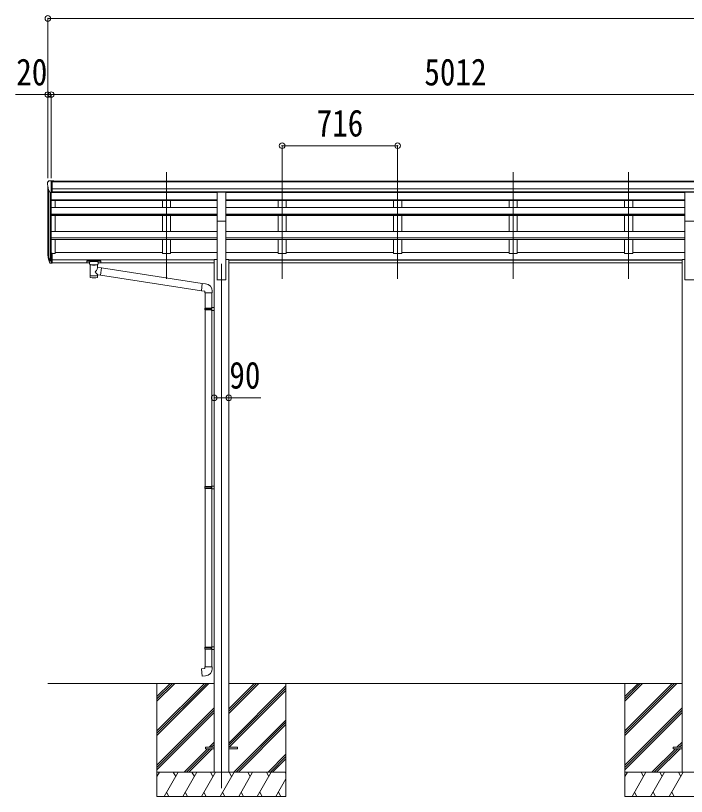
# Model space of a CAD drawing. Units: millimetres at full size. Extents: x -9783 to 9892, y -6828 to 6752.
# Drawn here: x -2870 to 1288, y -4128 to 710 of the extents above; entities that cross this region are included whole.
import ezdxf
from ezdxf.enums import TextEntityAlignment as Align

# ---------------------------------------------------------------- set-up
doc = ezdxf.new("R2010")
doc.units = ezdxf.units.MM
doc.header["$LTSCALE"] = 35
doc.header["$PDMODE"] = 32
doc.header["$PDSIZE"] = 35
for name, color, linetype, lineweight in [('0-0_0', 7, 'Continuous', 9), ('0-1_本体', 4, 'Continuous', 9), ('0-2_部品', 7, 'Continuous', 9), ('0-8_PARTS2', 2, 'Continuous', 9), ('0-A_寸法', 6, 'Continuous', 9)]:
    doc.layers.add(name, color=color, linetype=linetype, lineweight=lineweight)
doc.styles.add('ＭＳ ゴシック', font='')
doc.styles.get('ＭＳ ゴシック').set_extended_font_data('MS Gothic')

msp = doc.modelspace()

# ---------------------------------------------------------------- linework, layer by layer
at = {"layer": '0-0_0'}
for p, q in [((-2669.69, -3428.13), (-1638.89, -3428.13)), ((-1993.69, -3428.13), (-1993.69, -4128.13)), ((-1993.69, -3722.31), (-1699.51, -3428.13)), ((-1993.69, -3736.45), (-1685.37, -3428.13)), ((-1993.69, -3750.59), (-1671.22, -3428.13)), ((-1993.69, -3538.46), (-1883.36, -3428.13)), ((-1993.69, -3524.32), (-1897.5, -3428.13)), ((-1993.69, -3510.18), (-1911.64, -3428.13)), ((-1548.49, -3428.13), (1261.11, -3428.13)), ((-1548.49, -3613.76), (-1362.86, -3428.13)), ((-1548.49, -3599.62), (-1377, -3428.13)), ((-1548.49, -3585.48), (-1391.14, -3428.13)), ((-1193.69, -3428.13), (-1193.69, -4128.13)), ((906.31, -3428.13), (906.31, -4128.13)), ((906.31, -3722.31), (1200.49, -3428.13)), ((906.31, -3736.45), (1214.63, -3428.13)), ((906.31, -3750.59), (1228.78, -3428.13)), ((906.31, -3538.46), (1016.64, -3428.13)), ((906.31, -3524.32), (1002.5, -3428.13)), ((906.31, -3510.18), (988.36, -3428.13)), ((-1548.49, -3797.61), (-1193.69, -3442.81)), ((-1548.49, -3811.75), (-1193.69, -3456.95)), ((-1546.23, -3823.63), (-1193.69, -3471.1)), ((-1993.69, -3934.44), (-1638.89, -3579.64)), ((906.31, -3934.44), (1261.11, -3579.64)), ((-1993.69, -3948.58), (-1638.89, -3593.79)), ((-1993.69, -3962.73), (-1638.89, -3607.93)), ((906.31, -3948.58), (1261.11, -3593.79)), ((906.31, -3962.73), (1261.11, -3607.93)), ((-1516.88, -3978.13), (-1193.69, -3654.94)), ((-1502.74, -3978.13), (-1193.69, -3669.08)), ((-1488.59, -3978.13), (-1193.69, -3683.23)), ((-1670.75, -3823.63), (-1638.89, -3791.77)), ((-1656.6, -3823.63), (-1638.89, -3805.92)), ((-1642.46, -3823.63), (-1638.89, -3820.06)), ((1229.25, -3823.63), (1261.11, -3791.77)), ((1243.4, -3823.63), (1261.11, -3805.92)), ((1257.54, -3823.63), (1261.11, -3820.06)), ((-1825.25, -3978.13), (-1679.75, -3832.63)), ((-1811.1, -3978.13), (-1665.6, -3832.63)), ((-1796.96, -3978.13), (-1651.46, -3832.63)), ((-1304.75, -3978.13), (-1193.69, -3867.07)), ((1074.75, -3978.13), (1220.25, -3832.63)), ((1088.9, -3978.13), (1234.4, -3832.63)), ((1103.04, -3978.13), (1248.54, -3832.63)), ((-1290.6, -3978.13), (-1193.69, -3881.22)), ((-1276.46, -3978.13), (-1193.69, -3895.36)), ((-1193.69, -3978.13), (-1993.69, -3978.13)), ((-1993.69, -4005.63), (-1977.81, -3978.13)), ((-1948.94, -4128.13), (-1862.34, -3978.13)), ((-1877.34, -4004.11), (-1892.34, -3978.13)), ((-1833.47, -4128.13), (-1746.87, -3978.13)), ((-1761.87, -4004.11), (-1776.87, -3978.13)), ((-1718, -4128.13), (-1631.4, -3978.13)), ((-1646.4, -4004.11), (-1661.4, -3978.13)), ((-1602.53, -4128.13), (-1515.93, -3978.13)), ((-1530.93, -4004.11), (-1545.93, -3978.13)), ((-1487.06, -4128.13), (-1400.46, -3978.13)), ((-1415.46, -4004.11), (-1430.46, -3978.13)), ((-1371.59, -4128.13), (-1284.99, -3978.13)), ((-1314.99, -3978.13), (-1299.99, -4004.11)), ((-1199.52, -3978.13), (-1193.69, -3988.23)), ((1706.31, -3978.13), (906.31, -3978.13)), ((906.31, -4005.63), (922.19, -3978.13)), ((951.06, -4128.13), (1037.66, -3978.13)), ((1022.66, -4004.11), (1007.66, -3978.13)), ((1066.53, -4128.13), (1153.13, -3978.13)), ((1138.13, -4004.11), (1123.13, -3978.13)), ((1182, -4128.13), (1268.6, -3978.13)), ((1253.6, -4004.11), (1238.6, -3978.13)), ((-1256.12, -4128.13), (-1193.69, -4019.99)), ((-1933.94, -4102.15), (-1918.94, -4128.13)), ((-1818.47, -4102.15), (-1803.47, -4128.13)), ((-1703, -4102.15), (-1688, -4128.13)), ((-1587.53, -4102.15), (-1572.53, -4128.13)), ((-1472.06, -4102.15), (-1457.06, -4128.13)), ((-1356.59, -4102.15), (-1341.59, -4128.13)), ((-1241.12, -4102.15), (-1226.12, -4128.13)), ((966.06, -4102.15), (981.06, -4128.13)), ((1081.53, -4102.15), (1096.53, -4128.13)), ((1197, -4102.15), (1212, -4128.13)), ((-1993.69, -4128.13), (-1193.69, -4128.13)), ((906.31, -4128.13), (1706.31, -4128.13))]:
    msp.add_line(p, q, dxfattribs=at)
at = {"layer": '0-1_本体'}
for p, q in [((-2643.19, -315.15), (2345.81, -315.15)), ((-2643.19, -320.5), (2345.81, -320.5)), ((-2669.69, -767.27), (-2669.69, -351.9)), ((-2665.4, -370.7), (-2665.4, -789.27)), ((-2655.69, -386.06), (-2655.69, -807.27)), ((-2649.69, -386.53), (-2649.69, -762.84)), ((-2643.19, -364.03), (2355.81, -364.03)), ((-2643.19, -381.7), (2355.81, -381.7)), ((-1621.19, -384.07), (-2643.19, -384.07)), ((-2624.69, -384.07), (-2624.69, -387.22)), ((-1958.69, -387.22), (-1958.69, -384.07)), ((-1908.69, -387.22), (-1908.69, -384.07)), ((-1566.19, -384.07), (1278.81, -384.07)), ((-1242.69, -387.22), (-1242.69, -384.07)), ((-1192.69, -387.22), (-1192.69, -384.07)), ((-526.69, -387.22), (-526.69, -384.07)), ((-476.69, -387.22), (-476.69, -384.07)), ((189.31, -387.22), (189.31, -384.07)), ((239.31, -387.22), (239.31, -384.07)), ((905.31, -387.22), (905.31, -384.07)), ((955.31, -387.22), (955.31, -384.07)), ((-1621.19, -387.22), (-2649.69, -387.22)), ((-1621.19, -430.7), (-2649.69, -430.7)), ((-1621.19, -434.78), (-2649.69, -434.78)), ((-2624.69, -434.81), (-2624.69, -479.8)), ((-1958.69, -479.93), (-1958.69, -434.78)), ((-1908.69, -479.93), (-1908.69, -434.78)), ((-1566.19, -387.22), (1278.81, -387.22)), ((-1566.19, -430.7), (1278.81, -430.7)), ((-1566.19, -434.78), (1278.81, -434.78)), ((-1242.69, -479.93), (-1242.69, -434.78)), ((-1192.69, -479.93), (-1192.69, -434.78)), ((-526.69, -479.93), (-526.69, -434.78)), ((-476.69, -479.93), (-476.69, -434.78)), ((189.31, -479.93), (189.31, -434.78)), ((239.31, -479.93), (239.31, -434.78)), ((905.31, -479.93), (905.31, -434.78)), ((955.31, -479.93), (955.31, -434.78)), ((-1621.19, -479.93), (-2649.69, -479.93)), ((-1566.19, -479.93), (1278.81, -479.93)), ((-1621.19, -520.67), (-2649.69, -520.67)), ((-1621.19, -522.16), (-2649.69, -522.16)), ((-1621.19, -528.95), (-2649.69, -528.95)), ((-2624.69, -528.98), (-2624.69, -627.24)), ((-1958.69, -627.24), (-1958.69, -528.95)), ((-1908.69, -627.24), (-1908.69, -528.95)), ((-1621.19, -928.13), (-1621.19, -515.49)), ((-1566.19, -928.13), (-1566.19, -515.49)), ((-1566.19, -520.67), (1278.81, -520.67)), ((-1566.19, -522.16), (1278.81, -522.16)), ((-1566.19, -528.95), (1278.81, -528.95)), ((-1242.69, -627.24), (-1242.69, -528.95)), ((-1192.69, -627.24), (-1192.69, -528.95)), ((-526.69, -627.24), (-526.69, -528.95)), ((-476.69, -627.24), (-476.69, -528.95)), ((189.31, -627.24), (189.31, -528.95)), ((239.31, -627.24), (239.31, -528.95)), ((905.31, -627.24), (905.31, -528.95)), ((955.31, -627.24), (955.31, -528.95)), ((1278.81, -928.13), (1278.81, -515.49)), ((-1621.09, -627.24), (-2649.69, -627.24)), ((-1566.29, -627.24), (1278.81, -627.24)), ((-1621.02, -666.45), (-2649.69, -666.45)), ((-1621.11, -667.93), (-2649.69, -667.93)), ((-1566.35, -666.45), (1278.81, -666.45)), ((-1566.27, -667.93), (1278.81, -667.93)), ((-1621.09, -677.59), (-2649.69, -677.59)), ((-2624.69, -677.5), (-2624.69, -763.66)), ((-1958.69, -677.59), (-1958.69, -763.66)), ((-1908.69, -677.59), (-1908.69, -763.66)), ((-1566.29, -677.59), (1278.81, -677.59)), ((-1242.69, -677.59), (-1242.69, -763.66)), ((-1192.69, -677.59), (-1192.69, -763.66)), ((-526.69, -677.59), (-526.69, -763.66)), ((-476.69, -677.59), (-476.69, -763.66)), ((189.31, -677.59), (189.31, -763.66)), ((239.31, -677.59), (239.31, -763.66)), ((905.31, -677.59), (905.31, -763.66)), ((955.31, -677.59), (955.31, -763.66)), ((-2643.19, -763.66), (-2624.69, -763.66)), ((-2624.69, -758.86), (-1958.69, -758.86)), ((-1958.69, -763.66), (-1908.69, -763.66)), ((-1620.95, -758.86), (-1908.69, -758.86)), ((-1620.95, -758.86), (-1908.69, -758.86)), ((-1566.42, -758.86), (-1242.69, -758.86)), ((-1242.69, -763.66), (-1192.69, -763.66)), ((-526.69, -758.86), (-1192.69, -758.86)), ((-526.69, -763.66), (-476.69, -763.66)), ((189.31, -758.86), (-476.69, -758.86)), ((189.31, -763.66), (239.31, -763.66)), ((905.31, -758.86), (239.31, -758.86)), ((905.31, -763.66), (955.31, -763.66)), ((1278.81, -758.86), (955.31, -758.86)), ((-2643.19, -802.99), (-1638.89, -802.99)), ((-2643.19, -804.35), (-1638.89, -804.35)), ((-2643.19, -821.73), (-2411.69, -821.73)), ((-2357.69, -821.73), (-1638.89, -821.73)), ((-1638.89, -801.75), (-1621.19, -801.75)), ((-1638.89, -801.75), (-1638.89, -3978.13)), ((-1566.19, -801.75), (-1548.49, -801.75)), ((-1548.49, -801.75), (-1548.49, -3978.13)), ((-1548.49, -803.17), (1260.99, -803.17)), ((-1548.49, -804.55), (1261.11, -804.55)), ((-1548.49, -821.73), (1261.11, -821.73)), ((1261.11, -801.75), (1278.81, -801.75)), ((1261.11, -801.75), (1261.11, -3978.13)), ((-1621.45, -928.13), (-1566.45, -928.13)), ((1278.81, -928.13), (1333.81, -928.13))]:
    msp.add_line(p, q, dxfattribs=at)
at = {"layer": '0-2_部品'}
for p, q in [((-2671.69, -322.92), (-2671.69, -323.55)), ((-2664.78, -314.12), (-2668.84, -319.92)), ((-2661.69, -313.55), (-2664.02, -313.69)), ((-2661.69, -313.55), (-2643.19, -313.55)), ((-2649.69, -386.53), (-2649.69, -313.55)), ((-2643.19, -313.55), (-2633.19, -313.64)), ((-2643.19, -385.53), (-2643.19, -313.55)), ((-2633.19, -315.15), (-2633.19, -313.64)), ((-2657.31, -384.72), (-2666.59, -368.65)), ((-2649.69, -386.53), (-2654.9, -386.22)), ((-2643.19, -385.53), (-2649.69, -385.53)), ((-1621.19, -383.42), (-1566.19, -383.42)), ((-1621.19, -564.35), (-1621.19, -383.42)), ((-1566.19, -564.35), (-1566.19, -383.42)), ((1278.81, -383.42), (1333.81, -383.42)), ((1278.81, -564.35), (1278.81, -383.42)), ((-1621.19, -564.35), (-1566.19, -564.35)), ((1278.81, -564.35), (1333.81, -564.35)), ((-2649.69, -762.84), (-2649.69, -824.72)), ((-2643.19, -762.84), (-2649.69, -762.84)), ((-2643.19, -762.84), (-2643.19, -823.9)), ((-2667.29, -788.88), (-2657.13, -808.05)), ((-2656.12, -806.8), (-2665.87, -788.38)), ((-2664.71, -805.73), (-2657.13, -823.22)), ((-2649.69, -807.55), (-2654.82, -807.55)), ((-2649.69, -809.55), (-2654.53, -809.55)), ((-2643.19, -801.15), (-2649.69, -801.15)), ((-2643.19, -806.55), (-2649.69, -806.55)), ((-2428.19, -809.61), (-2428.19, -820.37)), ((-2428.19, -809.8), (-2428.19, -811.34)), ((-2426.19, -808.95), (-2343.19, -808.95)), ((-2426.19, -811.13), (-2343.19, -811.13)), ((-2426.19, -821.03), (-2411.69, -821.03)), ((-2411.69, -827.84), (-2411.69, -817.57)), ((-2357.69, -827.84), (-2357.69, -817.57)), ((-2357.69, -821.03), (-2343.19, -821.03)), ((-2341.19, -809.61), (-2341.19, -820.37)), ((-2649.69, -824.72), (-2654.53, -824.72)), ((-2643.19, -823.9), (-2649.69, -823.9)), ((-2407.59, -832.34), (-2407.6, -912.63)), ((-2361.79, -849.92), (-2361.79, -832.33)), ((-2336.57, -853.82), (-2361.79, -849.91)), ((-2336.57, -853.82), (-2343.59, -899.08)), ((-2336.57, -853.82), (-1712.6, -950.62)), ((-2361.77, -912.63), (-2361.79, -896.01)), ((-2361.79, -896.26), (-2343.59, -899.08)), ((-1716.61, -996.45), (-2343.59, -899.08)), ((-1691.77, -952.44), (-1712.6, -950.62)), ((-1696.69, -1008.19), (-1650.69, -1008.19)), ((-1694.69, -1008.19), (-1694.69, -1102.19)), ((-1652.69, -1008.19), (-1652.69, -1099.63)), ((-1650.69, -1008.19), (-1650.69, -997.27)), ((-1696.69, -1104.19), (-1695.69, -1102.19)), ((-1696.69, -1104.19), (-1652.69, -1104.19)), ((-1696.69, -1104.19), (-1696.69, -1112.19)), ((-1696.69, -1112.19), (-1652.69, -1112.19)), ((-1696.69, -1112.19), (-1695.69, -1114.19)), ((-1695.69, -1102.19), (-1652.69, -1102.19)), ((-1657.16, -1104.19), (-1657.59, -1102.19)), ((-1654.69, -1099.69), (-1638.69, -1099.22)), ((-1654.69, -1101.69), (-1654.69, -1099.69)), ((-1654.69, -1101.69), (-1652.69, -1101.69)), ((-1638.69, -1099.22), (-1638.69, -1117.16)), ((-1695.69, -1114.19), (-1652.69, -1114.19)), ((-1694.69, -1114.19), (-1694.69, -2208.38)), ((-1654.69, -1116.69), (-1654.69, -1114.69)), ((-1654.69, -1116.69), (-1638.69, -1117.16)), ((-1652.69, -1116.75), (-1652.69, -2205.82)), ((-1696.69, -2210.38), (-1695.69, -2208.38)), ((-1696.69, -2210.38), (-1652.69, -2210.38)), ((-1696.69, -2210.38), (-1696.69, -2218.38)), ((-1696.69, -2218.38), (-1652.69, -2218.38)), ((-1696.69, -2218.38), (-1695.69, -2220.38)), ((-1695.69, -2208.38), (-1652.69, -2208.38)), ((-1695.69, -2220.38), (-1652.69, -2220.38)), ((-1694.69, -2220.38), (-1694.69, -3203.54)), ((-1657.16, -2210.38), (-1657.59, -2208.38)), ((-1654.69, -2205.88), (-1638.69, -2205.41)), ((-1654.69, -2207.88), (-1654.69, -2205.88)), ((-1654.69, -2207.88), (-1652.69, -2207.88)), ((-1654.69, -2222.88), (-1654.69, -2220.88)), ((-1654.69, -2222.88), (-1638.69, -2223.35)), ((-1652.69, -2222.94), (-1652.69, -3200.98)), ((-1638.69, -2205.41), (-1638.69, -2223.35)), ((-1696.69, -3205.54), (-1695.69, -3203.54)), ((-1696.69, -3205.54), (-1652.69, -3205.54)), ((-1696.69, -3205.54), (-1696.69, -3213.54)), ((-1696.69, -3213.54), (-1652.69, -3213.54)), ((-1696.69, -3213.54), (-1695.69, -3215.54)), ((-1695.69, -3203.54), (-1652.69, -3203.54)), ((-1695.69, -3215.54), (-1652.69, -3215.54)), ((-1694.69, -3215.54), (-1694.69, -3325.54)), ((-1657.16, -3205.54), (-1657.59, -3203.54)), ((-1654.69, -3201.04), (-1638.69, -3200.57)), ((-1654.69, -3203.04), (-1654.69, -3201.04)), ((-1654.69, -3203.04), (-1652.69, -3203.04)), ((-1654.69, -3218.04), (-1654.69, -3216.04)), ((-1654.69, -3218.04), (-1638.69, -3218.51)), ((-1652.69, -3218.1), (-1652.69, -3325.54)), ((-1638.69, -3200.57), (-1638.69, -3218.51)), ((-1696.69, -3325.54), (-1650.69, -3325.54)), ((-1696.69, -3335.54), (-1696.69, -3325.54)), ((-1650.69, -3325.54), (-1650.69, -3336.45))]:
    msp.add_line(p, q, dxfattribs=at)
at = {"layer": '0-2_部品', "color": 4}
for p, q in [((-1693.49, -3823.63), (-1693.49, -3832.63)), ((-1638.69, -3823.63), (-1693.49, -3823.63)), ((-1638.69, -3832.63), (-1693.49, -3832.63)), ((-1493.89, -3823.63), (-1548.69, -3823.63)), ((1206.51, -3823.63), (1206.51, -3832.63)), ((1261.31, -3823.63), (1206.51, -3823.63)), ((1261.31, -3832.63), (1206.51, -3832.63))]:
    msp.add_line(p, q, dxfattribs=at)
at = {"layer": '0-2_部品'}
for points in [[(-2428.19, -809.61), (-2428.15, -809.42), (-2428.07, -809.28), (-2427.97, -809.19), (-2427.87, -809.12), (-2427.75, -809.08), (-2427.45, -809.02), (-2426.96, -808.97), (-2426.42, -808.95), (-2426.19, -808.95)], [(-2428.19, -820.37), (-2428.15, -820.57), (-2428.07, -820.7), (-2427.97, -820.8), (-2427.87, -820.86), (-2427.75, -820.9), (-2427.45, -820.96), (-2426.96, -821.01), (-2426.42, -821.03), (-2426.19, -821.03)], [(-2343.19, -808.95), (-2342.83, -808.95), (-2342.3, -808.98), (-2341.85, -809.03), (-2341.55, -809.11), (-2341.38, -809.2), (-2341.26, -809.34), (-2341.19, -809.52), (-2341.19, -809.61)], [(-2343.19, -821.03), (-2342.83, -821.03), (-2342.3, -821), (-2341.85, -820.95), (-2341.55, -820.88), (-2341.38, -820.78), (-2341.26, -820.64), (-2341.19, -820.46), (-2341.19, -820.37)], [(-2411.65, -827.79), (-2411.67, -828.14), (-2411.43, -829.1), (-2410.91, -829.98), (-2410.1, -830.82), (-2408.99, -831.62), (-2407.59, -832.34)], [(-2361.79, -832.33), (-2361.55, -832.24), (-2360.2, -831.5), (-2359.09, -830.66), (-2358.33, -829.79), (-2357.87, -828.89), (-2357.7, -828)], [(-1712.6, -950.62), (-1716.61, -996.45), (-1696.69, -998.19), (-1696.69, -1008.19)], [(-1657.16, -1104.19), (-1657.16, -1112.19), (-1657.59, -1114.19)], [(-1654.69, -1114.69), (-1652.69, -1114.69), (-1652.69, -1101.69)], [(-1657.16, -2210.38), (-1657.16, -2218.38), (-1657.59, -2220.38)], [(-1654.69, -2220.88), (-1652.69, -2220.88), (-1652.69, -2207.88)], [(-1657.16, -3205.54), (-1657.16, -3213.54), (-1657.59, -3215.54)], [(-1654.69, -3216.04), (-1652.69, -3216.04), (-1652.69, -3203.04)], [(-1691.77, -3381.28), (-1712.6, -3383.11), (-1716.61, -3337.28), (-1696.69, -3335.54)]]:
    msp.add_lwpolyline(points, dxfattribs=at)
at = {"layer": '0-2_部品', "color": 4}
msp.add_lwpolyline([(-1493.89, -3823.63), (-1493.89, -3832.63), (-1548.69, -3832.63)], dxfattribs=at)
at = {"layer": '0-2_部品'}
for centre, radius, start, end in [((-2668.69, -322.92), 3, 93, 180), ((-2469.69, -323.55), 202, 180, 192.90261), ((-2663.96, -314.69), 1, 93.5, 145), ((-2654.71, -383.22), 3, 210, 266.5), ((-2581.03, -766.71), 89.07, 174.49576, 194.41188), ((-2581.74, -762.43), 88.05, 177.22392, 197.21071), ((-2536.47, -769.65), 133.22, 183.27987, 195.71302), ((-2654.53, -806.55), 3, 210, 270), ((-2654.82, -806.05), 1.5, 210, 270), ((-2654.53, -821.72), 3, 210, 270), ((-1695.69, -997.27), 45, 0, 85), ((-1695.69, -3336.45), 45, 275, 0)]:
    msp.add_arc(centre, radius, start, end, dxfattribs=at)
for centre, major_axis, ratio, start_param, end_param in [((-2426.19, -811.34), (2, 0), 0.109601, 1.5707963, 3.1415927), ((-2384.69, -817.57), (27, 0), 0.122176, 6.2831853, 9.424778), ((-2343.19, -811.34), (2, 0), 0.109601, 0, 1.5707963), ((-2384.68, -832.8), (-22.91, 0.42), 0.072511, 0.0008029, 1.5715993), ((-2384.68, -834.42), (-22.91, 0.42), 0.072511, 0.0008029, 1.5715993), ((-2384.7, -832.8), (22.92, 0.42), 0.07247, 4.71158, 6.2823764), ((-2384.7, -834.42), (22.92, 0.42), 0.07247, 4.71158, 6.2823764), ((-2384.69, -876.46), (-22.81, -26.62), 0.234429, 1.6855472, 3.1268519), ((-2373.69, -827.84), (16, 0), 0.361356, 6.2636979, 6.2831853), ((-2384.69, -912.63), (22.92, 0), 0.101955, 3.1415499, 6.2833984), ((-2384.69, -900.19), (22.91, 0), 0.122865, 3.1415927, 6.2831853), ((-2382.13, -873.81), (20.32, -22.25), 0.045535, 0.0389954, 1.3075346)]:
    msp.add_ellipse(centre, major_axis=major_axis, ratio=ratio, start_param=start_param, end_param=end_param, dxfattribs=at)
at = {"layer": '0-8_PARTS2'}
for p, q in [((-1933.69, -921.93), (-1933.69, -259.4)), ((-1217.69, -921.93), (-1217.69, -259.4)), ((-501.69, -921.93), (-501.69, -259.4)), ((214.31, -921.93), (214.31, -259.4)), ((930.31, -921.93), (930.31, -259.4)), ((-1593.69, -828.13), (-1593.69, -4078.13))]:
    msp.add_line(p, q, dxfattribs=at)
at = {"layer": '0-A_寸法'}
for p, q in [((-2669.69, 692.36), (-2669.69, -297.93)), ((-2669.69, 692.36), (7394.31, 692.36)), ((-2669.69, 220.23), (-2869.69, 220.23)), ((-2669.69, 220.23), (-2669.69, -297.93)), ((-2649.69, 220.23), (-2669.69, 220.23)), ((-2649.69, 220.23), (2362.31, 220.23)), ((-2649.69, 220.23), (-2649.69, -297.93)), ((-2649.69, 220.23), (-2649.69, -297.93)), ((-1217.69, -96.39), (-501.69, -96.39)), ((-1217.69, -96.39), (-1217.69, -297.93)), ((-501.69, -96.39), (-501.69, -297.93)), ((-1638.69, -1658.31), (-1548.69, -1658.31)), ((-1548.69, -1658.31), (-1348.69, -1658.31))]:
    msp.add_line(p, q, dxfattribs=at)
for p in [(-2669.69, 692.36), (-2669.69, 220.23), (-2649.69, 220.23), (-1217.69, -96.39), (-501.69, -96.39), (-1638.69, -1658.31), (-1548.69, -1658.31)]:
    msp.add_point(p, dxfattribs=at)

# ---------------------------------------------------------------- texts
at = {"layer": '0-A_寸法', "color": 7, "style": 'ＭＳ ゴシック', "width": 0.85}
for s, p in [('20', (-2865.94, 227.23)), ('5012', (-336.19, 227.23)), ('716', (-1004.06, -89.39)), ('90', (-1544.94, -1651.31))]:
    msp.add_text(s, height=166.8, dxfattribs=at).set_placement(p, align=Align.BOTTOM_LEFT)

doc.saveas('drawing.dxf')
